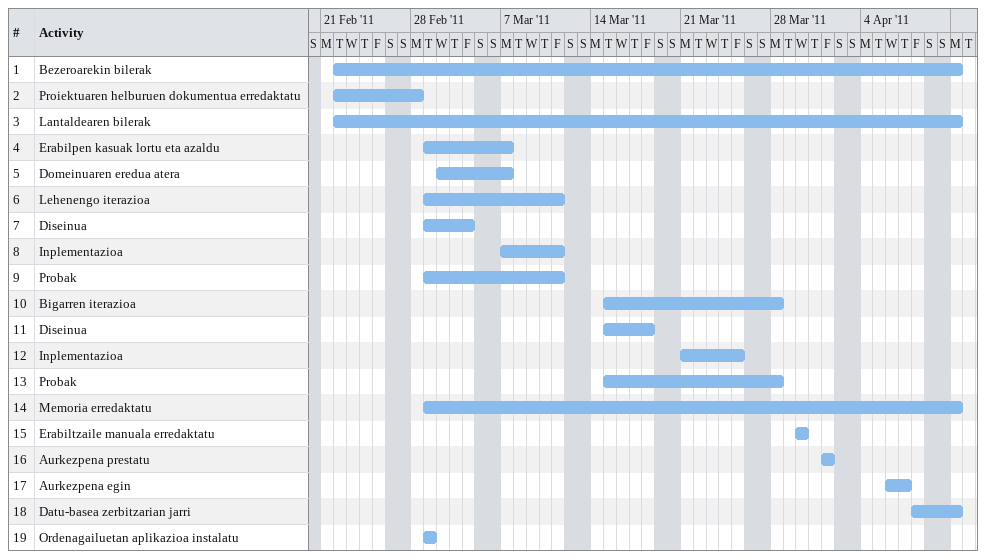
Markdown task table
| ID | Task | Start | Finish |
|---|---|---|---|
| 1 | Bezeroarekin bilerak | 2011-02-22 | 2011-04-11 |
| 2 | Proiektuaren helburuen dokumentua erredaktatu | 2011-02-22 | 2011-02-28 |
| 3 | Lantaldearen bilerak | 2011-02-22 | 2011-04-11 |
| 4 | Erabilpen kasuak lortu eta azaldu | 2011-03-01 | 2011-03-07 |
| 5 | Domeinuaren eredua atera | 2011-03-02 | 2011-03-07 |
| 6 | Lehenengo iterazioa | 2011-03-01 | 2011-03-11 |
| 7 | Diseinua | 2011-03-01 | 2011-03-04 |
| 8 | Inplementazioa | 2011-03-07 | 2011-03-11 |
| 9 | Probak | 2011-03-01 | 2011-03-11 |
| 10 | Bigarren iterazioa | 2011-03-15 | 2011-03-28 |
| 11 | Diseinua | 2011-03-15 | 2011-03-18 |
| 12 | Inplementazioa | 2011-03-21 | 2011-03-25 |
| 13 | Probak | 2011-03-15 | 2011-03-28 |
| 14 | Memoria erredaktatu | 2011-03-01 | 2011-04-11 |
| 15 | Erabiltzaile manuala erredaktatu | 2011-03-30 | 2011-03-30 |
| 16 | Aurkezpena prestatu | 2011-04-01 | 2011-04-01 |
| 17 | Aurkezpena egin | 2011-04-06 | 2011-04-07 |
| 18 | Datu-basea zerbitzarian jarri | 2011-04-08 | 2011-04-11 |
| 19 | Ordenagailuetan aplikazioa instalatu | 2011-03-01 | 2011-03-01 |
